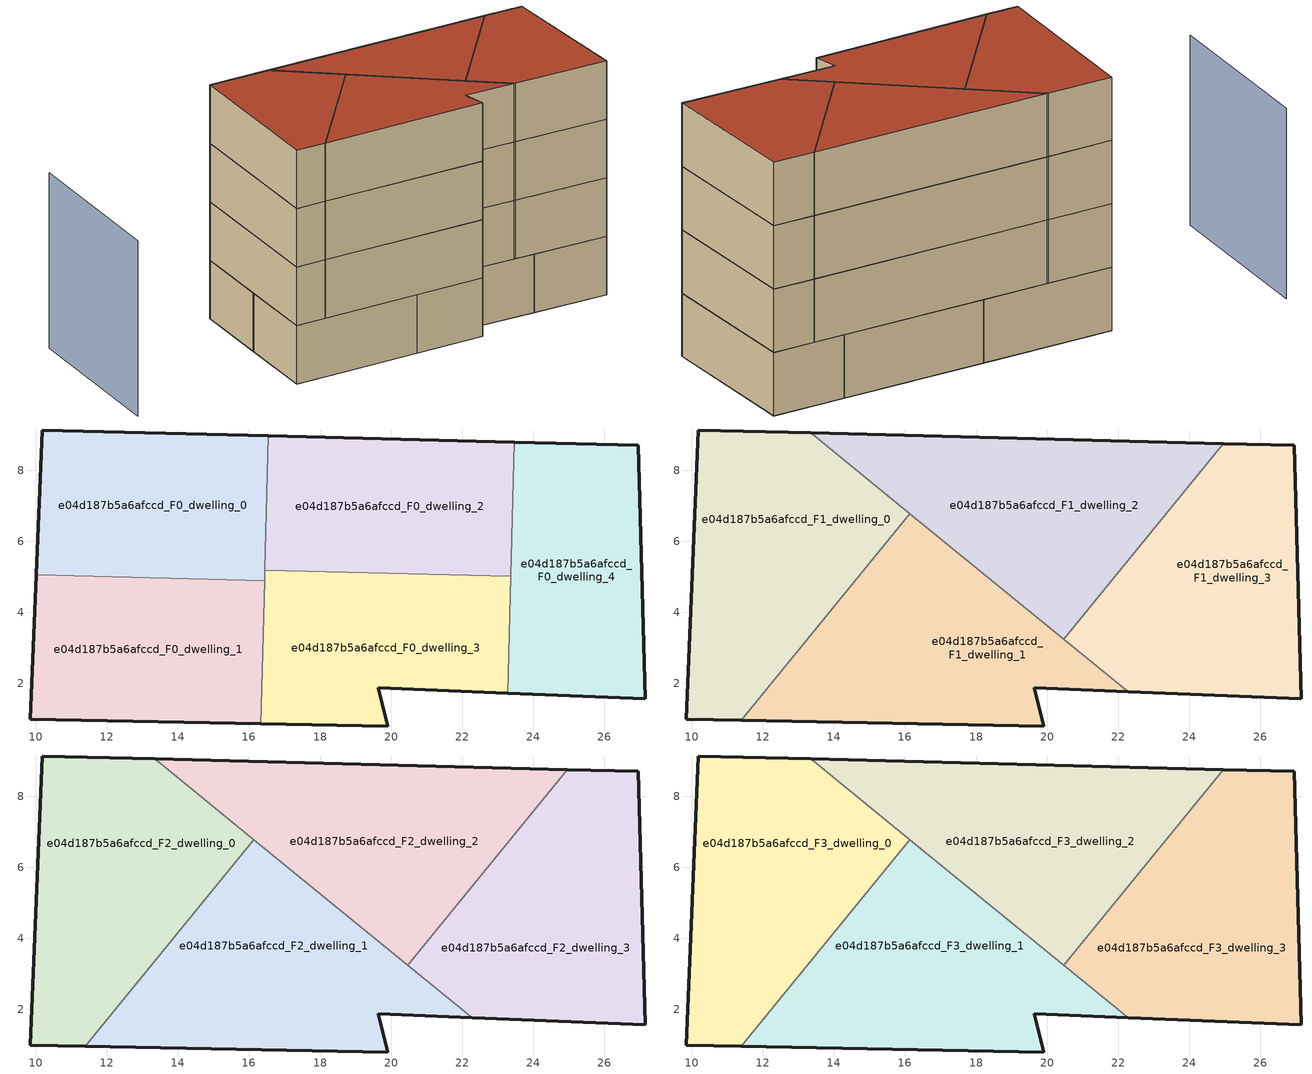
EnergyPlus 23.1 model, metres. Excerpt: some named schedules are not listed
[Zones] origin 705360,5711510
e04d187b5a6afccd_F0_dwelling_0
 floor ground (EU_floor_Construction): 16.44,4.88 16.55,8.96 10.19,9.13 10.02,5.05 z0
 wall outside (EU_wall_Construction): 10.02,5.05 10.19,9.13 16.55,8.96 z0:3
 wall to e04d187b5a6afccd_F0_dwelling_1 (EU_wall_Construction): 16.44,4.88 10.02,5.05 z0:3
 wall to e04d187b5a6afccd_F0_dwelling_2 (EU_wall_Construction): 16.55,8.96 16.45,5.19 z0:3
 wall to e04d187b5a6afccd_F0_dwelling_3 (EU_wall_Construction): 16.45,5.19 16.44,4.88 z0:3
 ceiling adiabatic (EU_roof_Construction): 16.55,8.96 16.48,6.49 13.34,9.05 z3
e04d187b5a6afccd_F0_dwelling_1
 floor ground (EU_floor_Construction): 16.34,0.87 16.44,4.88 10.02,5.05 9.85,0.99 z0
 wall outside (EU_wall_Construction): 16.34,0.87 9.85,0.99 10.02,5.05 z0:3
 wall to e04d187b5a6afccd_F0_dwelling_3 (EU_wall_Construction): 16.44,4.88 16.34,0.87 z0:3
e04d187b5a6afccd_F0_dwelling_2
 floor ground (EU_floor_Construction): 23.36,5.01 23.46,8.79 16.55,8.96 16.45,5.19 z0
 wall outside (EU_wall_Construction): 16.55,8.96 23.46,8.79 z0:3
 wall to e04d187b5a6afccd_F0_dwelling_3 (EU_wall_Construction): 23.36,5.01 16.45,5.19 z0:3
 wall to e04d187b5a6afccd_F0_dwelling_4 (EU_wall_Construction): 23.46,8.79 23.36,5.01 z0:3
e04d187b5a6afccd_F0_dwelling_3
 floor ground (EU_floor_Construction): 23.28,1.73 23.36,5.01 16.45,5.19 16.34,0.87 19.9,0.8 19.64,1.87 z0
 wall outside (EU_wall_Construction): 23.28,1.73 19.64,1.87 19.9,0.8 16.34,0.87 z0:3
 wall to e04d187b5a6afccd_F0_dwelling_4 (EU_wall_Construction): 23.36,5.01 23.28,1.73 z0:3
e04d187b5a6afccd_F0_dwelling_4
 floor ground (EU_floor_Construction): 27.15,1.58 26.95,8.7 23.46,8.79 23.28,1.73 z0
 wall outside (EU_wall_Construction): 23.46,8.79 26.95,8.7 27.15,1.58 23.28,1.73 z0:3
e04d187b5a6afccd_F1_dwelling_0
 floor to e04d187b5a6afccd_F0_dwelling_0 (EU_floor_Construction): 14.63,4.93 16.13,6.78 13.34,9.05 10.19,9.13 10.02,5.05 z3
 floor to e04d187b5a6afccd_F0_dwelling_1 (EU_floor_Construction): 11.39,0.96 14.63,4.93 10.02,5.05 9.85,0.99 z3
 wall outside (EU_wall_Construction): 11.39,0.96 9.85,0.99 10.19,9.13 13.34,9.05 z3:6
 wall to e04d187b5a6afccd_F1_dwelling_1 (EU_wall_Construction): 16.13,6.78 11.39,0.96 z3:6
 wall to e04d187b5a6afccd_F1_dwelling_2 (EU_wall_Construction): 13.34,9.05 16.13,6.78 z3:6
e04d187b5a6afccd_F1_dwelling_1
 floor to e04d187b5a6afccd_F0_dwelling_3 (EU_floor_Construction): 22.28,1.77 18.13,5.15 16.45,5.19 16.34,0.87 19.9,0.8 19.64,1.87 z3
 floor to e04d187b5a6afccd_F0_dwelling_1 (EU_floor_Construction): 16.34,0.87 16.44,4.88 14.63,4.93 11.39,0.96 z3
 floor to e04d187b5a6afccd_F0_dwelling_0 (EU_floor_Construction): 16.44,4.88 16.48,6.49 16.13,6.78 14.63,4.93 z3
 floor to e04d187b5a6afccd_F0_dwelling_2 (EU_floor_Construction): 18.13,5.15 16.48,6.49 16.45,5.19 z3
 wall outside (EU_wall_Construction): 22.28,1.77 19.64,1.87 19.9,0.8 11.39,0.96 z3:6
 wall to e04d187b5a6afccd_F1_dwelling_3 (EU_wall_Construction): 20.47,3.24 22.28,1.77 z3:6
 wall to e04d187b5a6afccd_F1_dwelling_2 (EU_wall_Construction): 16.13,6.78 20.47,3.24 z3:6
e04d187b5a6afccd_F1_dwelling_2
 floor to e04d187b5a6afccd_F0_dwelling_2 (EU_floor_Construction): 21.94,5.05 23.41,6.85 23.46,8.79 16.55,8.96 16.48,6.49 18.13,5.15 z3
 floor to e04d187b5a6afccd_F0_dwelling_4 (EU_floor_Construction): 23.41,6.85 24.96,8.75 23.46,8.79 z3
 floor to e04d187b5a6afccd_F0_dwelling_3 (EU_floor_Construction): 20.47,3.24 21.94,5.05 18.13,5.15 z3
 floor adiabatic (EU_floor_Construction): 20.47,3.24 16.48,6.49 16.55,8.96 13.34,9.05 z3
 wall outside (EU_wall_Construction): 13.34,9.05 24.96,8.75 z3:6
 wall to e04d187b5a6afccd_F1_dwelling_3 (EU_wall_Construction): 24.96,8.75 20.47,3.24 z3:6
e04d187b5a6afccd_F1_dwelling_3
 floor to e04d187b5a6afccd_F0_dwelling_4 (EU_floor_Construction): 27.15,1.58 26.95,8.7 24.96,8.75 23.41,6.85 23.28,1.73 z3
 floor to e04d187b5a6afccd_F0_dwelling_2 (EU_floor_Construction): 23.36,5.01 23.41,6.85 21.94,5.05 z3
 floor to e04d187b5a6afccd_F0_dwelling_3 (EU_floor_Construction): 23.28,1.73 23.36,5.01 21.94,5.05 20.47,3.24 22.28,1.77 z3
 wall outside (EU_wall_Construction): 24.96,8.75 26.95,8.7 27.15,1.58 22.28,1.77 z3:6
e04d187b5a6afccd_F2_dwelling_0
 floor to e04d187b5a6afccd_F1_dwelling_0 (EU_floor_Construction): 11.39,0.96 16.13,6.78 13.34,9.05 10.19,9.13 9.85,0.99 z6
 wall outside (EU_wall_Construction): 11.39,0.96 9.85,0.99 10.19,9.13 13.34,9.05 z6:9
 wall to e04d187b5a6afccd_F2_dwelling_1 (EU_wall_Construction): 16.13,6.78 11.39,0.96 z6:9
 wall to e04d187b5a6afccd_F2_dwelling_2 (EU_wall_Construction): 13.34,9.05 16.13,6.78 z6:9
e04d187b5a6afccd_F2_dwelling_1
 floor to e04d187b5a6afccd_F1_dwelling_1 (EU_floor_Construction): 22.28,1.77 16.13,6.78 11.39,0.96 19.9,0.8 19.64,1.87 z6
 wall outside (EU_wall_Construction): 22.28,1.77 19.64,1.87 19.9,0.8 11.39,0.96 z6:9
 wall to e04d187b5a6afccd_F2_dwelling_3 (EU_wall_Construction): 20.47,3.24 22.28,1.77 z6:9
 wall to e04d187b5a6afccd_F2_dwelling_2 (EU_wall_Construction): 16.13,6.78 20.47,3.24 z6:9
e04d187b5a6afccd_F2_dwelling_2
 floor to e04d187b5a6afccd_F1_dwelling_2 (EU_floor_Construction): 20.47,3.24 24.96,8.75 13.34,9.05 z6
 wall outside (EU_wall_Construction): 13.34,9.05 24.96,8.75 z6:9
 wall to e04d187b5a6afccd_F2_dwelling_3 (EU_wall_Construction): 24.96,8.75 20.47,3.24 z6:9
e04d187b5a6afccd_F2_dwelling_3
 floor to e04d187b5a6afccd_F1_dwelling_3 (EU_floor_Construction): 27.15,1.58 26.95,8.7 24.96,8.75 20.47,3.24 22.28,1.77 z6
 wall outside (EU_wall_Construction): 24.96,8.75 26.95,8.7 27.15,1.58 22.28,1.77 z6:9
e04d187b5a6afccd_F3_dwelling_0
 floor to e04d187b5a6afccd_F2_dwelling_0 (EU_floor_Construction): 11.39,0.96 16.13,6.78 13.34,9.05 10.19,9.13 9.85,0.99 z9
 wall outside (EU_wall_Construction): 11.39,0.96 9.85,0.99 10.19,9.13 13.34,9.05 z9:12
 wall to e04d187b5a6afccd_F3_dwelling_1 (EU_wall_Construction): 16.13,6.78 11.39,0.96 z9:12
 wall to e04d187b5a6afccd_F3_dwelling_2 (EU_wall_Construction): 13.34,9.05 16.13,6.78 z9:12
 roof outside (EU_roof_Construction): 16.13,6.78 11.39,0.96 9.85,0.99 10.19,9.13 13.34,9.05 z12
e04d187b5a6afccd_F3_dwelling_1
 floor to e04d187b5a6afccd_F2_dwelling_1 (EU_floor_Construction): 22.28,1.77 16.13,6.78 11.39,0.96 19.9,0.8 19.64,1.87 z9
 wall outside (EU_wall_Construction): 22.28,1.77 19.64,1.87 19.9,0.8 11.39,0.96 z9:12
 wall to e04d187b5a6afccd_F3_dwelling_3 (EU_wall_Construction): 20.47,3.24 22.28,1.77 z9:12
 wall to e04d187b5a6afccd_F3_dwelling_2 (EU_wall_Construction): 16.13,6.78 20.47,3.24 z9:12
 roof outside (EU_roof_Construction): 22.28,1.77 19.64,1.87 19.9,0.8 11.39,0.96 16.13,6.78 z12
e04d187b5a6afccd_F3_dwelling_2
 floor to e04d187b5a6afccd_F2_dwelling_2 (EU_floor_Construction): 20.47,3.24 24.96,8.75 13.34,9.05 z9
 wall outside (EU_wall_Construction): 13.34,9.05 24.96,8.75 z9:12
 wall to e04d187b5a6afccd_F3_dwelling_3 (EU_wall_Construction): 24.96,8.75 20.47,3.24 z9:12
 roof outside (EU_roof_Construction): 24.96,8.75 20.47,3.24 13.34,9.05 z12
e04d187b5a6afccd_F3_dwelling_3
 floor to e04d187b5a6afccd_F2_dwelling_3 (EU_floor_Construction): 27.15,1.58 26.95,8.7 24.96,8.75 20.47,3.24 22.28,1.77 z9
 wall outside (EU_wall_Construction): 24.96,8.75 26.95,8.7 27.15,1.58 22.28,1.77 z9:12
 roof outside (EU_roof_Construction): 26.95,8.7 27.15,1.58 22.28,1.77 20.47,3.24 24.96,8.75 z12
shading: 2.18,10.36 1.78,1.99 z0:9
[Building]
EU S2 Campaign: North Axis=0; Terrain=City; Solar Distribution=FullExterior
[Site:Location]
London: Latitude=51.5; Longitude=-0.5; Time Zone=0; Elevation=25
[SizingPeriod:WeatherFileDays]
AnnualSizingPeriod: Begin Month=1; Begin Day of Month=1; End Month=12; End Day of Month=31; Day of Week for Start Day=Monday; Use Weather File Daylight Saving Period=No; Use Weather File Rain and Snow Indicators=No
[MATERIAL]
EU_InternalMass_Material: Roughness=MediumRough; Thickness=0.1; Conductivity=1; Density=1800; Specific Heat=900; Thermal Absorptance=0.9; Solar Absorptance=0.7; Visible Absorptance=0.7
[MATERIAL:NOMASS] Roughness=MediumRough; Thermal Absorptance=0.9; Solar Absorptance=0.7; Visible Absorptance=0.7
Name | Thermal Resistance
EU_wall_NoMass | 1.04674
EU_roof_NoMass | 4.32442
EU_floor_NoMass | 2.04616
[CONSTRUCTION]
EU_wall_Construction: EU_wall_NoMass
EU_roof_Construction: EU_roof_NoMass
EU_floor_Construction: EU_floor_NoMass
EU_InternalMass_Construction: EU_InternalMass_Material
[ZONE] Type=1; Multiplier=1; Ceiling Height=autocalculate; Floor Area=autocalculate; Part of Total Floor Area=Yes
Name | Volume
e04d187b5a6afccd_F0_dwelling_0 | 78.3303
e04d187b5a6afccd_F1_dwelling_0; e04d187b5a6afccd_F2_dwelling_0; e04d187b5a6afccd_F3_dwelling_0 | 97.9087
e04d187b5a6afccd_F0_dwelling_1 | 78.3333
e04d187b5a6afccd_F1_dwelling_1; e04d187b5a6afccd_F2_dwelling_1; e04d187b5a6afccd_F3_dwelling_1 | 97.9197
e04d187b5a6afccd_F0_dwelling_2 | 78.3457
e04d187b5a6afccd_F1_dwelling_2; e04d187b5a6afccd_F2_dwelling_2; e04d187b5a6afccd_F3_dwelling_2 | 97.9307
e04d187b5a6afccd_F0_dwelling_3 | 78.3362
e04d187b5a6afccd_F1_dwelling_3; e04d187b5a6afccd_F2_dwelling_3; e04d187b5a6afccd_F3_dwelling_3 | 97.9226
e04d187b5a6afccd_F0_dwelling_4 | 78.3289
[INTERNALMASS] Construction=EU_InternalMass_Construction
Name | Zone or ZoneList | Surface Area
e04d187b5a6afccd_F0_dwelling_0_EU_InternalMass | e04d187b5a6afccd_F0_dwelling_0 | 26.1089
e04d187b5a6afccd_F0_dwelling_1_EU_InternalMass | e04d187b5a6afccd_F0_dwelling_1 | 26.1127
e04d187b5a6afccd_F0_dwelling_2_EU_InternalMass | e04d187b5a6afccd_F0_dwelling_2 | 26.1136
e04d187b5a6afccd_F0_dwelling_3_EU_InternalMass | e04d187b5a6afccd_F0_dwelling_3 | 26.1121
e04d187b5a6afccd_F0_dwelling_4_EU_InternalMass | e04d187b5a6afccd_F0_dwelling_4 | 26.1101
e04d187b5a6afccd_F1_dwelling_0_EU_InternalMass | e04d187b5a6afccd_F1_dwelling_0 | 32.6381
e04d187b5a6afccd_F1_dwelling_1_EU_InternalMass | e04d187b5a6afccd_F1_dwelling_1 | 32.6382
e04d187b5a6afccd_F1_dwelling_2_EU_InternalMass | e04d187b5a6afccd_F1_dwelling_2 | 32.6405
e04d187b5a6afccd_F1_dwelling_3_EU_InternalMass | e04d187b5a6afccd_F1_dwelling_3 | 32.6407
e04d187b5a6afccd_F2_dwelling_0_EU_InternalMass | e04d187b5a6afccd_F2_dwelling_0 | 32.6381
e04d187b5a6afccd_F2_dwelling_1_EU_InternalMass | e04d187b5a6afccd_F2_dwelling_1 | 32.6382
e04d187b5a6afccd_F2_dwelling_2_EU_InternalMass | e04d187b5a6afccd_F2_dwelling_2 | 32.6405
e04d187b5a6afccd_F2_dwelling_3_EU_InternalMass | e04d187b5a6afccd_F2_dwelling_3 | 32.6407
e04d187b5a6afccd_F3_dwelling_0_EU_InternalMass | e04d187b5a6afccd_F3_dwelling_0 | 32.6381
e04d187b5a6afccd_F3_dwelling_1_EU_InternalMass | e04d187b5a6afccd_F3_dwelling_1 | 32.6382
e04d187b5a6afccd_F3_dwelling_2_EU_InternalMass | e04d187b5a6afccd_F3_dwelling_2 | 32.6405
e04d187b5a6afccd_F3_dwelling_3_EU_InternalMass | e04d187b5a6afccd_F3_dwelling_3 | 32.6407
[OTHEREQUIPMENT] Fuel Type=Electricity; Design Level Calculation Method=Watts/Area; Power per Zone Floor Area=1; Fraction Latent=0; Fraction Radiant=0; Fraction Lost=0; Carbon Dioxide Generation Rate=0; EndUse Subcategory=EU_Step8_InternalGains
Name | Zone or ZoneList or Space or SpaceList | Schedule
EU_Step8_InternalGain_e04d187b5a6afccd_F0_dwelling_0_f000 | e04d187b5a6afccd_F0_dwelling_0 | EU_Step8_GainSchedule_e04d187b5a6afccd_F0_dwelling_0_f000
EU_Step8_InternalGain_e04d187b5a6afccd_F0_dwelling_1_f000 | e04d187b5a6afccd_F0_dwelling_1 | EU_Step8_GainSchedule_e04d187b5a6afccd_F0_dwelling_1_f000
EU_Step8_InternalGain_e04d187b5a6afccd_F0_dwelling_2_f000 | e04d187b5a6afccd_F0_dwelling_2 | EU_Step8_GainSchedule_e04d187b5a6afccd_F0_dwelling_2_f000
EU_Step8_InternalGain_e04d187b5a6afccd_F0_dwelling_3_f000 | e04d187b5a6afccd_F0_dwelling_3 | EU_Step8_GainSchedule_e04d187b5a6afccd_F0_dwelling_3_f000
EU_Step8_InternalGain_e04d187b5a6afccd_F0_dwelling_4_f000 | e04d187b5a6afccd_F0_dwelling_4 | EU_Step8_GainSchedule_e04d187b5a6afccd_F0_dwelling_4_f000
EU_Step8_InternalGain_e04d187b5a6afccd_F1_dwelling_0_f000 | e04d187b5a6afccd_F1_dwelling_0 | EU_Step8_GainSchedule_e04d187b5a6afccd_F1_dwelling_0_f000
EU_Step8_InternalGain_e04d187b5a6afccd_F1_dwelling_1_f000 | e04d187b5a6afccd_F1_dwelling_1 | EU_Step8_GainSchedule_e04d187b5a6afccd_F1_dwelling_1_f000
EU_Step8_InternalGain_e04d187b5a6afccd_F1_dwelling_2_f000 | e04d187b5a6afccd_F1_dwelling_2 | EU_Step8_GainSchedule_e04d187b5a6afccd_F1_dwelling_2_f000
EU_Step8_InternalGain_e04d187b5a6afccd_F1_dwelling_3_f000 | e04d187b5a6afccd_F1_dwelling_3 | EU_Step8_GainSchedule_e04d187b5a6afccd_F1_dwelling_3_f000
EU_Step8_InternalGain_e04d187b5a6afccd_F2_dwelling_0_f000 | e04d187b5a6afccd_F2_dwelling_0 | EU_Step8_GainSchedule_e04d187b5a6afccd_F2_dwelling_0_f000
EU_Step8_InternalGain_e04d187b5a6afccd_F2_dwelling_1_f000 | e04d187b5a6afccd_F2_dwelling_1 | EU_Step8_GainSchedule_e04d187b5a6afccd_F2_dwelling_1_f000
EU_Step8_InternalGain_e04d187b5a6afccd_F2_dwelling_2_f000 | e04d187b5a6afccd_F2_dwelling_2 | EU_Step8_GainSchedule_e04d187b5a6afccd_F2_dwelling_2_f000
EU_Step8_InternalGain_e04d187b5a6afccd_F2_dwelling_3_f000 | e04d187b5a6afccd_F2_dwelling_3 | EU_Step8_GainSchedule_e04d187b5a6afccd_F2_dwelling_3_f000
EU_Step8_InternalGain_e04d187b5a6afccd_F3_dwelling_0_f000 | e04d187b5a6afccd_F3_dwelling_0 | EU_Step8_GainSchedule_e04d187b5a6afccd_F3_dwelling_0_f000
EU_Step8_InternalGain_e04d187b5a6afccd_F3_dwelling_1_f000 | e04d187b5a6afccd_F3_dwelling_1 | EU_Step8_GainSchedule_e04d187b5a6afccd_F3_dwelling_1_f000
EU_Step8_InternalGain_e04d187b5a6afccd_F3_dwelling_2_f000 | e04d187b5a6afccd_F3_dwelling_2 | EU_Step8_GainSchedule_e04d187b5a6afccd_F3_dwelling_2_f000
EU_Step8_InternalGain_e04d187b5a6afccd_F3_dwelling_3_f000 | e04d187b5a6afccd_F3_dwelling_3 | EU_Step8_GainSchedule_e04d187b5a6afccd_F3_dwelling_3_f000
[ZONEVENTILATION:DESIGNFLOWRATE] Schedule=EU_AlwaysOn; Design Flow Rate Calculation Method=AirChanges/Hour; Air Changes per Hour=0.488719; Ventilation Type=Natural; Fan Pressure Rise=0; Fan Total Efficiency=1; Constant Term Coefficient=1; Temperature Term Coefficient=0; Velocity Term Coefficient=0; Velocity Squared Term Coefficient=0; Minimum Indoor Temperature=-100; Maximum Indoor Temperature=100; Delta Temperature=-100; Minimum Outdoor Temperature=-100; Maximum Outdoor Temperature=100; Maximum Wind Speed=40
Name | Zone or ZoneList or Space or SpaceList
EU_ConstantAir_e04d187b5a6afccd_F0_dwelling_0 | e04d187b5a6afccd_F0_dwelling_0
EU_ConstantAir_e04d187b5a6afccd_F0_dwelling_1 | e04d187b5a6afccd_F0_dwelling_1
EU_ConstantAir_e04d187b5a6afccd_F0_dwelling_2 | e04d187b5a6afccd_F0_dwelling_2
EU_ConstantAir_e04d187b5a6afccd_F0_dwelling_3 | e04d187b5a6afccd_F0_dwelling_3
EU_ConstantAir_e04d187b5a6afccd_F0_dwelling_4 | e04d187b5a6afccd_F0_dwelling_4
EU_ConstantAir_e04d187b5a6afccd_F1_dwelling_0 | e04d187b5a6afccd_F1_dwelling_0
EU_ConstantAir_e04d187b5a6afccd_F1_dwelling_1 | e04d187b5a6afccd_F1_dwelling_1
EU_ConstantAir_e04d187b5a6afccd_F1_dwelling_2 | e04d187b5a6afccd_F1_dwelling_2
EU_ConstantAir_e04d187b5a6afccd_F1_dwelling_3 | e04d187b5a6afccd_F1_dwelling_3
EU_ConstantAir_e04d187b5a6afccd_F2_dwelling_0 | e04d187b5a6afccd_F2_dwelling_0
EU_ConstantAir_e04d187b5a6afccd_F2_dwelling_1 | e04d187b5a6afccd_F2_dwelling_1
EU_ConstantAir_e04d187b5a6afccd_F2_dwelling_2 | e04d187b5a6afccd_F2_dwelling_2
EU_ConstantAir_e04d187b5a6afccd_F2_dwelling_3 | e04d187b5a6afccd_F2_dwelling_3
EU_ConstantAir_e04d187b5a6afccd_F3_dwelling_0 | e04d187b5a6afccd_F3_dwelling_0
EU_ConstantAir_e04d187b5a6afccd_F3_dwelling_1 | e04d187b5a6afccd_F3_dwelling_1
EU_ConstantAir_e04d187b5a6afccd_F3_dwelling_2 | e04d187b5a6afccd_F3_dwelling_2
EU_ConstantAir_e04d187b5a6afccd_F3_dwelling_3 | e04d187b5a6afccd_F3_dwelling_3
[HVACTEMPLATE:THERMOSTAT] Constant Heating Setpoint=20; Constant Cooling Setpoint=50
EU_HeatOnly_e04d187b5a6afccd_F0_dwelling_0; EU_HeatOnly_e04d187b5a6afccd_F0_dwelling_1; EU_HeatOnly_e04d187b5a6afccd_F0_dwelling_2; EU_HeatOnly_e04d187b5a6afccd_F0_dwelling_3; EU_HeatOnly_e04d187b5a6afccd_F0_dwelling_4; EU_HeatOnly_e04d187b5a6afccd_F1_dwelling_0; EU_HeatOnly_e04d187b5a6afccd_F1_dwelling_1; EU_HeatOnly_e04d187b5a6afccd_F1_dwelling_2; EU_HeatOnly_e04d187b5a6afccd_F1_dwelling_3; EU_HeatOnly_e04d187b5a6afccd_F2_dwelling_0; EU_HeatOnly_e04d187b5a6afccd_F2_dwelling_1; EU_HeatOnly_e04d187b5a6afccd_F2_dwelling_2; EU_HeatOnly_e04d187b5a6afccd_F2_dwelling_3; EU_HeatOnly_e04d187b5a6afccd_F3_dwelling_0; EU_HeatOnly_e04d187b5a6afccd_F3_dwelling_1; EU_HeatOnly_e04d187b5a6afccd_F3_dwelling_2; EU_HeatOnly_e04d187b5a6afccd_F3_dwelling_3
[HVACTEMPLATE:ZONE:IDEALLOADSAIRSYSTEM] System Availability Schedule=EU_AlwaysOn; Maximum Heating Supply Air Temperature=50; Minimum Cooling Supply Air Temperature=13; Maximum Heating Supply Air Humidity Ratio=0.0156; Minimum Cooling Supply Air Humidity Ratio=0.0077; Heating Limit=NoLimit; Cooling Limit=NoLimit; Heating Availability Schedule=EU_AlwaysOn; Cooling Availability Schedule=EU_CoolingOff; Dehumidification Control Type=ConstantSensibleHeatRatio; Cooling Sensible Heat Ratio=0.7; Dehumidification Setpoint=60; Humidification Control Type=None; Humidification Setpoint=30; Outdoor Air Method=None; Outdoor Air Flow Rate per Person=0.00944; Outdoor Air Flow Rate per Zone Floor Area=0; Outdoor Air Flow Rate per Zone=0; Demand Controlled Ventilation Type=None; Outdoor Air Economizer Type=NoEconomizer; Heat Recovery Type=None; Sensible Heat Recovery Effectiveness=0.7; Latent Heat Recovery Effectiveness=0.65
Name | Template Thermostat
e04d187b5a6afccd_F0_dwelling_0 | EU_HeatOnly_e04d187b5a6afccd_F0_dwelling_0
e04d187b5a6afccd_F0_dwelling_1 | EU_HeatOnly_e04d187b5a6afccd_F0_dwelling_1
e04d187b5a6afccd_F0_dwelling_2 | EU_HeatOnly_e04d187b5a6afccd_F0_dwelling_2
e04d187b5a6afccd_F0_dwelling_3 | EU_HeatOnly_e04d187b5a6afccd_F0_dwelling_3
